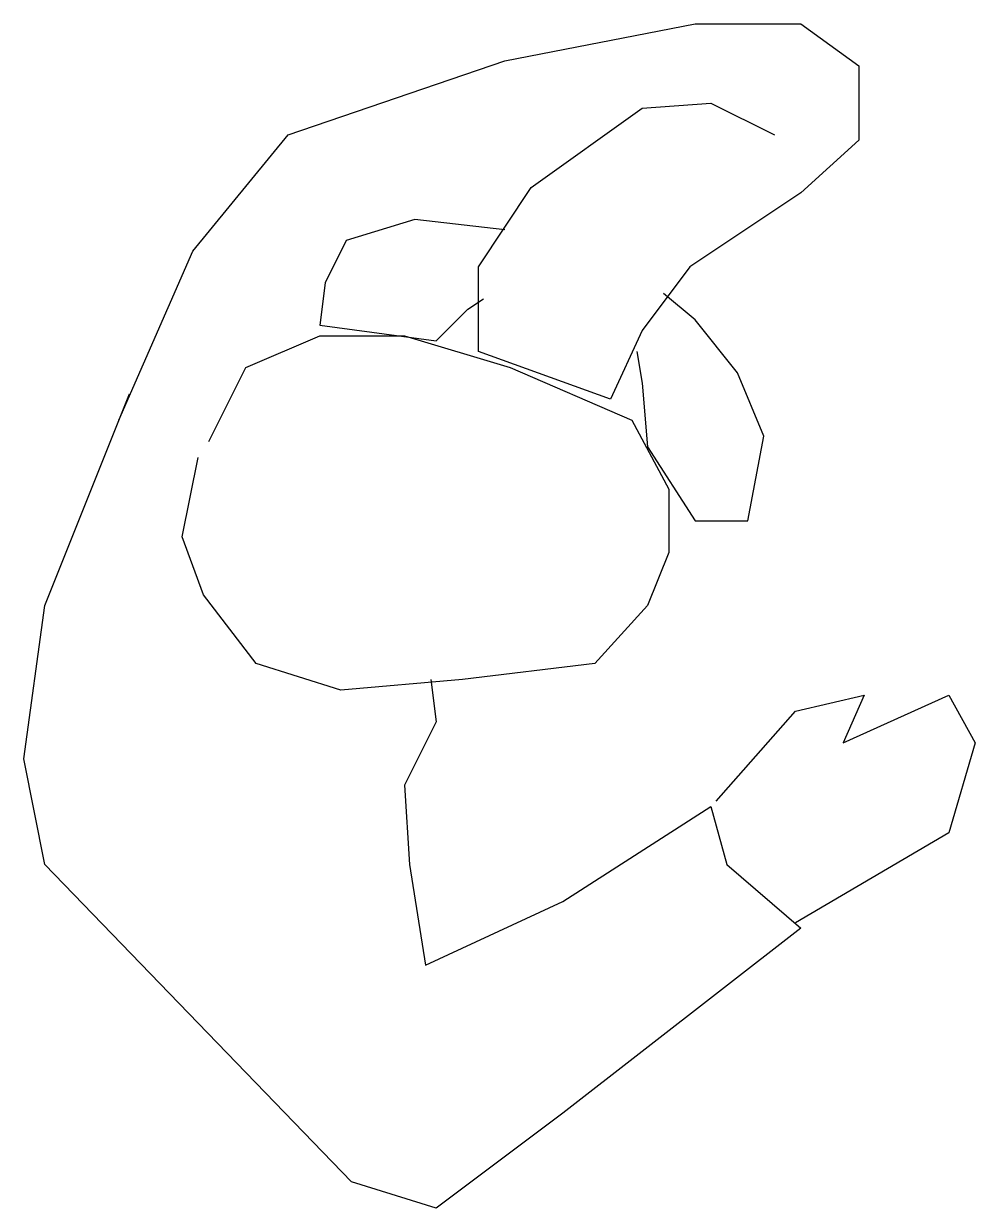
# Model space of a CAD drawing. Extents: x 1574 to 2128, y 13179 to 13868.
import ezdxf

# ---------------------------------------------------------------- set-up
doc = ezdxf.new("R2010")
doc.units = 0
doc.header["$LTSCALE"] = 1270
doc.header["$MEASUREMENT"] = 0
doc.layers.get('0').update_dxf_attribs({"linetype": 'CONTINUOUS'})

msp = doc.modelspace()

# ---------------------------------------------------------------- linework, layer by layer
at = {"linetype": 'CONTINUOUS'}
for p, q in [((1854.23, 13846.56), (1964.98, 13868.1)), ((1964.98, 13868.1), (2026.5, 13868.1)), ((2026.5, 13868.1), (2060.34, 13843.49)), ((1728.1, 13803.49), (1854.23, 13846.56)), ((2060.34, 13843.49), (2060.34, 13800.42)), ((1869.61, 13772.73), (1934.21, 13818.88)), ((1934.21, 13818.88), (1974.21, 13821.95)), ((1974.21, 13821.95), (2011.12, 13803.49)), ((1672.72, 13735.81), (1728.1, 13803.49)), ((2060.34, 13800.42), (2026.5, 13769.65)), ((1838.85, 13726.58), (1869.61, 13772.73)), ((2026.5, 13769.65), (1961.9, 13726.58)), ((1801.93, 13754.27), (1761.94, 13741.97)), ((1854.23, 13748.12), (1801.93, 13754.27)), ((1761.94, 13741.97), (1749.63, 13717.36)), ((1629.65, 13637.37), (1672.72, 13735.81)), ((1838.85, 13677.36), (1838.85, 13726.58)), ((1961.9, 13726.58), (1934.21, 13689.67)), ((1749.63, 13717.36), (1746.55, 13692.75)), ((1832.7, 13701.97), (1841.92, 13708.13)), ((1964.98, 13695.82), (1946.52, 13711.2)), ((1814.23, 13683.52), (1832.7, 13701.97)), ((1746.55, 13692.75), (1814.23, 13683.52)), ((1989.59, 13665.06), (1964.98, 13695.82)), ((1703.48, 13668.14), (1746.55, 13686.59)), ((1746.55, 13686.59), (1795.78, 13686.59)), ((1795.78, 13686.59), (1857.3, 13668.14)), ((1934.21, 13689.67), (1915.75, 13649.67)), ((1915.75, 13649.67), (1838.85, 13677.36)), ((1931.14, 13677.36), (1934.21, 13658.9)), ((1681.95, 13625.06), (1703.48, 13668.14)), ((1857.3, 13668.14), (1928.06, 13637.37)), ((2004.97, 13628.14), (1989.59, 13665.06)), ((1934.21, 13658.9), (1937.29, 13621.99)), ((1586.59, 13529.7), (1635.8, 13652.75)), ((1928.06, 13637.37), (1949.59, 13597.38)), ((1995.74, 13578.92), (2004.97, 13628.14)), ((1937.29, 13621.99), (1964.98, 13578.92)), ((1666.57, 13569.69), (1675.8, 13615.84)), ((1949.59, 13597.38), (1949.59, 13560.46)), ((1964.98, 13578.92), (1995.74, 13578.92)), ((1678.87, 13535.85), (1666.57, 13569.69)), ((1949.59, 13560.46), (1937.29, 13529.7)), ((1709.64, 13495.86), (1678.87, 13535.85)), ((1574.28, 13440.48), (1586.59, 13529.7)), ((1937.29, 13529.7), (1906.53, 13495.86)), ((1758.86, 13480.47), (1709.64, 13495.86)), ((1906.53, 13495.86), (1829.62, 13486.63)), ((1829.62, 13486.63), (1758.86, 13480.47)), ((1811.16, 13486.63), (1814.23, 13462.02)), ((2023.43, 13468.17), (2063.42, 13477.4)), ((2051.12, 13449.71), (2112.64, 13477.4)), ((2063.42, 13477.4), (2051.12, 13449.71)), ((2112.64, 13477.4), (2128.02, 13449.71)), ((1977.28, 13415.87), (2023.43, 13468.17)), ((1814.23, 13462.02), (1795.78, 13425.1)), ((2128.02, 13449.71), (2112.64, 13397.41)), ((1586.59, 13378.95), (1574.28, 13440.48)), ((1795.78, 13425.1), (1798.85, 13378.95)), ((1888.07, 13357.42), (1974.21, 13412.8)), ((1974.21, 13412.8), (1983.44, 13378.95)), ((2112.64, 13397.41), (2023.43, 13345.11)), ((1765.01, 13194.37), (1586.59, 13378.95)), ((1798.85, 13378.95), (1808.08, 13320.5)), ((1983.44, 13378.95), (2026.5, 13342.04)), ((1808.08, 13320.5), (1888.07, 13357.42)), ((2026.5, 13342.04), (1888.07, 13234.36)), ((1888.07, 13234.36), (1814.23, 13178.99)), ((1814.23, 13178.99), (1765.01, 13194.37))]:
    msp.add_line(p, q, dxfattribs=at)

doc.saveas('drawing.dxf')
